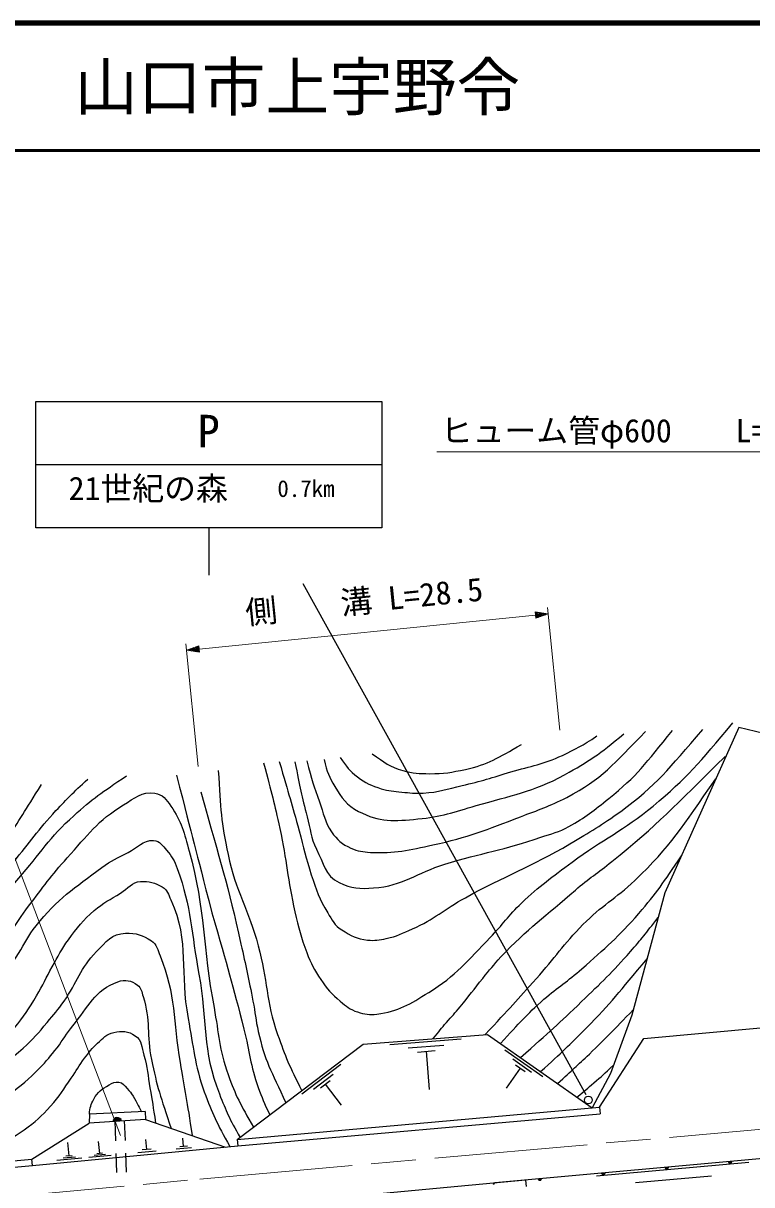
# Model space of a CAD drawing. Units: millimetres, scale not verified. Extents: x 40000 to 680000, y 20000 to 380000.
# Drawn here: x 401021 to 458200, y 288789 to 380000 of the extents above; entities that cross this region are included whole.
import ezdxf
from ezdxf.enums import TextEntityAlignment as Align

# ---------------------------------------------------------------- set-up
doc = ezdxf.new("R2010")
doc.units = ezdxf.units.MM
doc.header["$LTSCALE"] = 1000
doc.linetypes.add('CHAIN', pattern=[18.5, 12, -1.5, 3.5, -1.5])
for name, color, linetype, lineweight in [('M-BGD', 7, 'Continuous', 25), ('M-BMK', 2, 'CHAIN', 13), ('M-STR-HTXT', 7, 'Continuous', 13), ('M-STR-STRC', 7, 'Continuous', 25), ('M-TTL', 2, 'Continuous', 140), ('M-TTL-LINE', 7, 'Continuous', 50)]:
    doc.layers.add(name, color=color, linetype=linetype, lineweight=lineweight)
doc.layers.add('M-TTL-TXT', color=7, linetype='Continuous')
doc.styles.add('ＭＳ ゴシック', font='')
doc.styles.get('ＭＳ ゴシック').set_extended_font_data('MS Gothic')

msp = doc.modelspace()

# ---------------------------------------------------------------- linework, layer by layer
at = {"layer": 'M-BGD'}
for p, q in [((429798, 299795), (435401, 300236)), ((431228, 299532), (434029, 299752)), ((431958, 299213), (433359, 299324)), ((432658, 299269), (432894, 296281)), ((438833, 299393), (441796, 297303)), ((439435, 298673), (440916, 297628)), ((422881, 295925), (425958, 298259)), ((423806, 296303), (425345, 297470)), ((440036, 297953), (438921, 296373)), ((439666, 298214), (440406, 297692)), ((424346, 296390), (425116, 296974)), ((424731, 296682), (425976, 295040)), ((417824, 292339), (446253, 294870)), ((446253, 294870), (446297, 294372)), ((406210, 294346), (406183, 293635)), ((410608, 293912), (406183, 293635)), ((410581, 294537), (406210, 294346)), ((408197, 293807), (408251, 292239)), ((408953, 293840), (409008, 292264)), ((410581, 294537), (410608, 293912)), ((410608, 293912), (416906, 291750)), ((417868, 291841), (446297, 294372)), ((401698, 290810), (406183, 293635)), ((438066, 288975), (484904, 293191)), ((404622, 291051), (404522, 292099)), ((407023, 291251), (406933, 292191)), ((410710, 291559), (410637, 292333)), ((413611, 291801), (413550, 292444)), ((417824, 292339), (417868, 291841)), ((401743, 290312), (417868, 291841)), ((405126, 290966), (404143, 290873)), ((404868, 291074), (404376, 291027)), ((407927, 291100), (406163, 290932)), ((407475, 291175), (406593, 291092)), ((407243, 291272), (406802, 291230)), ((408286, 291239), (408338, 289740)), ((409042, 291265), (409095, 289766)), ((411454, 291434), (410003, 291296)), ((411073, 291593), (410347, 291524)), ((414229, 291697), (413023, 291583)), ((413912, 291829), (413309, 291772)), ((401743, 290312), (401698, 290810)), ((405630, 290882), (403664, 290695)), ((446014, 289489), (457963, 290565)), ((440442, 289151), (415305, 286801)), ((440442, 289151), (440489, 288653)), ((449073, 288962), (455047, 289499)), ((437930, 288812), (438066, 288975))]:
    msp.add_line(p, q, dxfattribs=at)
for points in [[(461765, 323590), (457192, 324698), (451369, 311714), (448792, 302109), (447119, 297525), (445665, 294818)], [(446253, 294870), (449718, 300282), (477779, 302828)], [(417824, 292339), (427698, 299830), (437470, 300600), (445665, 294818)], [(245470, 276562), (289229, 280604), (294447, 283068), (302248, 284458), (312418, 284977), (320312, 285367), (332017, 284462), (401698, 290810)], [(289363, 280114), (294600, 282588), (302305, 283961), (312443, 284478), (320305, 284866), (332021, 283961), (401743, 290312)]]:
    msp.add_lwpolyline(points, dxfattribs=at)
for centre, radius, start, end in [((408399, 293719), 354, 12.38825, 174.79342), ((408399, 293719), 283, 14.61229, 172.56939), ((408399, 293719), 212, 18.35861, 168.82306), ((408399, 293719), 142, 26.07034, 161.11133), ((408399, 293719), 100, 36.388, 150.79367), ((408399, 293719), 100, 36.388, 150.79367), ((451525, 290186), 150, 185.14366, 5.14366), ((451525, 290186), 120, 185.14366, 5.14366), ((451525, 290186), 100, 185.14366, 5.14366), ((451525, 290186), 100, 185.14366, 5.14366), ((451525, 290186), 100, 185.14366, 5.14366), ((451525, 290186), 100, 185.14366, 5.14366), ((456505, 290634), 150, 185.14366, 5.14366), ((456505, 290634), 120, 185.14366, 5.14366), ((456505, 290634), 100, 185.14366, 5.14366), ((456505, 290634), 100, 185.14366, 5.14366), ((456505, 290634), 100, 185.14366, 5.14366), ((456505, 290634), 100, 185.14366, 5.14366), ((441566, 289290), 150, 185.14366, 5.14366), ((441566, 289290), 120, 185.14366, 5.14366), ((441566, 289290), 100, 185.14366, 5.14366), ((441566, 289290), 100, 185.14366, 5.14366), ((441566, 289290), 100, 185.14366, 5.14366), ((441566, 289290), 100, 185.14366, 5.14366), ((446545, 289738), 150, 185.14366, 5.14366), ((446545, 289738), 120, 185.14366, 5.14366), ((446545, 289738), 100, 185.14366, 5.14366), ((446545, 289738), 100, 185.14366, 5.14366), ((446545, 289738), 100, 185.14366, 5.14366), ((446545, 289738), 100, 185.14366, 5.14366)]:
    msp.add_arc(centre, radius, start, end, dxfattribs=at)
for points, knots in [([(419888, 321917), (420547, 319464), (420717, 318785), (421162, 316758), (421718, 314228), (421756, 312756), (422344, 310233), (422640, 308959), (422812, 308239), (423275, 307016), (423605, 306144), (423865, 305678), (424376, 304899), (424863, 304155), (425220, 303781), (425900, 303206), (426376, 302803), (426660, 302548), (427254, 302359), (427825, 302178), (428184, 302120), (428778, 302190), (430486, 302391), (431376, 302985), (432842, 303883), (434999, 305204), (435894, 306398), (437668, 308201), (438670, 309219), (439088, 309927), (440124, 310910), (441573, 312287), (442497, 312938), (444103, 314128), (446528, 315924), (448131, 316603), (450453, 318530), (453171, 320786), (454038, 321881), (456718, 325050)], [0, 0, 0, 0, 1, 1, 1, 2, 2, 2, 3, 3, 3, 4, 4, 4, 5, 5, 5, 6, 6, 6, 7, 7, 7, 8, 8, 8, 9, 9, 9, 10, 10, 10, 11, 11, 11, 12, 12, 12, 13, 13, 13, 13]), ([(421114, 322020), (421884, 319387), (422085, 318716), (422678, 316591), (423055, 315239), (423190, 314459), (423629, 313125), (424024, 311922), (424253, 311229), (424917, 310150), (425274, 309570), (425444, 309163), (426021, 308801), (426741, 308349), (427200, 308092), (428045, 308003), (428619, 307944), (428952, 308008), (429517, 308126), (430354, 308301), (430791, 308532), (431572, 308878), (433294, 309641), (434073, 310423), (435721, 311334), (438880, 313078), (440834, 313719), (443934, 315567), (445518, 316511), (446423, 317021), (447913, 318107), (450786, 320200), (451620, 321408), (454348, 324542)], [0, 0, 0, 0, 1, 1, 1, 2, 2, 2, 3, 3, 3, 4, 4, 4, 5, 5, 5, 6, 6, 6, 7, 7, 7, 8, 8, 8, 9, 9, 9, 10, 10, 10, 11, 11, 11, 11]), ([(422344, 322002), (422761, 319930), (422857, 319355), (423303, 317688), (423570, 316688), (423571, 316067), (424037, 315144), (424595, 314038), (424708, 313074), (425815, 312519), (426772, 312039), (427456, 312016), (428524, 312096), (430819, 312266), (431914, 313280), (434112, 313958), (437034, 314859), (438756, 315082), (441648, 316075), (442519, 316374), (443040, 316480), (443849, 316922), (445162, 317638), (445811, 318193), (446982, 319123), (449217, 320898), (449853, 321869), (451977, 324457)], [0, 0, 0, 0, 1, 1, 1, 2, 2, 2, 3, 3, 3, 4, 4, 4, 5, 5, 5, 6, 6, 6, 7, 7, 7, 8, 8, 8, 9, 9, 9, 9]), ([(423275, 322086), (423700, 320548), (423809, 320104), (424261, 318871), (424604, 317932), (424665, 317328), (425222, 316498), (425655, 315855), (426038, 315543), (426746, 315228), (427304, 314981), (427661, 314923), (428270, 314890), (430199, 314783), (431290, 315084), (433181, 315482), (435934, 316062), (437412, 316677), (440039, 317684), (441479, 318235), (442310, 318499), (443680, 319208), (446474, 320653), (447333, 321817), (449860, 324372)], [0, 0, 0, 0, 1, 1, 1, 2, 2, 2, 3, 3, 3, 4, 4, 4, 5, 5, 5, 6, 6, 6, 7, 7, 7, 8, 8, 8, 8]), ([(424630, 322171), (424886, 321210), (425014, 320816), (425476, 320054), (426022, 319154), (426408, 318598), (427339, 318107), (428961, 317252), (430171, 317336), (431996, 317514), (433820, 317693), (434811, 318046), (436569, 318561), (439325, 319368), (440988, 319613), (443510, 320986), (445452, 322042), (446202, 322582), (448167, 324203)], [0, 0, 0, 0, 1, 1, 1, 2, 2, 2, 3, 3, 3, 4, 4, 4, 5, 5, 5, 6, 6, 6, 6]), ([(425900, 322340), (426408, 321609), (426624, 321303), (427254, 320816), (427898, 320319), (428342, 320131), (429117, 319885), (429723, 319693), (430093, 319699), (430726, 319631), (431384, 319560), (431758, 319507), (432419, 319546), (433630, 319619), (434285, 319869), (435467, 320139), (436983, 320486), (437812, 320761), (439301, 321208), (440889, 321686), (441838, 321809), (443341, 322510), (444442, 323023), (444855, 323257), (446050, 324034)], [0, 0, 0, 0, 1, 1, 1, 2, 2, 2, 3, 3, 3, 4, 4, 4, 5, 5, 5, 6, 6, 6, 7, 7, 7, 8, 8, 8, 8]), ([(428413, 322633), (429384, 321941), (429783, 321611), (430810, 321324), (431612, 321101), (432094, 321077), (432927, 321070), (434026, 321062), (434647, 321176), (435721, 321409), (437559, 321807), (438247, 322307), (440124, 323356)], [0, 0, 0, 0, 1, 1, 1, 2, 2, 2, 3, 3, 3, 4, 4, 4, 4]), ([(433208, 300264), (433699, 300881), (433828, 301044), (434240, 301532), (434651, 302019), (434907, 302269), (435314, 302759), (436027, 303618), (436390, 304130), (437093, 304998), (437634, 305666), (437928, 306050), (438515, 306677), (440612, 308916), (442041, 309915), (444357, 311926), (445428, 312857), (446113, 313275), (447216, 314167), (450906, 317150), (451998, 318391), (456126, 322425)], [0, 0, 0, 0, 1, 1, 1, 2, 2, 2, 3, 3, 3, 4, 4, 4, 5, 5, 5, 6, 6, 6, 7, 7, 7, 7]), ([(416332, 321324), (416483, 318282), (416562, 317262), (417094, 314720), (417699, 311831), (418704, 310398), (419472, 307548), (420198, 304859), (420064, 303208), (420989, 300581), (421611, 298815), (421889, 298146), (422882, 296177)], [0, 0, 0, 0, 1, 1, 1, 2, 2, 2, 3, 3, 3, 4, 4, 4, 4]), ([(352748, 315398), (356167, 312444), (357122, 311513), (360198, 309386), (361851, 308244), (362749, 307547), (364516, 306592), (366378, 305587), (367451, 305062), (369427, 304306), (371528, 303503), (372732, 303090), (374930, 302613), (376851, 302197), (377963, 302107), (379926, 302020), (381446, 301954), (382315, 301883), (383820, 302105), (385971, 302422), (387193, 302641), (389239, 303375), (390604, 303865), (391395, 304132), (392626, 304899), (394221, 305894), (394990, 306650), (396351, 307947), (398200, 309709), (398982, 310940), (400669, 312858), (402356, 314776), (403083, 316066), (404987, 317768), (406501, 319122), (407145, 319590), (409136, 320901)], [0, 0, 0, 0, 1, 1, 1, 2, 2, 2, 3, 3, 3, 4, 4, 4, 5, 5, 5, 6, 6, 6, 7, 7, 7, 8, 8, 8, 9, 9, 9, 10, 10, 10, 11, 11, 11, 12, 12, 12, 12]), ([(355796, 315482), (357831, 313810), (358457, 313315), (360283, 312096), (362340, 310723), (363567, 310056), (365786, 308963), (368272, 307739), (369713, 307145), (372306, 306169), (374126, 305484), (375156, 305103), (377047, 304645), (378511, 304291), (379353, 304137), (380857, 304052), (382574, 303956), (383554, 303915), (385260, 304137), (386707, 304326), (387513, 304529), (388900, 304984), (390336, 305455), (391145, 305756), (392456, 306508), (393989, 307386), (394731, 308085), (396012, 309302), (397831, 311028), (398619, 312219), (400246, 314128), (401574, 315686), (402184, 316675), (403587, 318166), (404529, 319169), (404869, 319512), (406088, 320647)], [0, 0, 0, 0, 1, 1, 1, 2, 2, 2, 3, 3, 3, 4, 4, 4, 5, 5, 5, 6, 6, 6, 7, 7, 7, 8, 8, 8, 9, 9, 9, 10, 10, 10, 11, 11, 11, 12, 12, 12, 12]), ([(357743, 316329), (359954, 314653), (360609, 314151), (362569, 312942), (364458, 311777), (365546, 311156), (367564, 310233), (369582, 309311), (370781, 308947), (372898, 308286), (374659, 307736), (375658, 307444), (377470, 307100), (379203, 306772), (380197, 306693), (381958, 306592), (383708, 306492), (384705, 306466), (386445, 306677), (387482, 306803), (388097, 306806), (389070, 307185), (391095, 307975), (392269, 308415), (394065, 309640), (394743, 310103), (395056, 310453), (395674, 310995), (396269, 311517), (396634, 311783), (397161, 312374), (397781, 313070), (398064, 313515), (398602, 314275), (399024, 314871), (399247, 315215), (399653, 315821), (400787, 317513), (401120, 318085), (402447, 320224)], [0, 0, 0, 0, 1, 1, 1, 2, 2, 2, 3, 3, 3, 4, 4, 4, 5, 5, 5, 6, 6, 6, 7, 7, 7, 8, 8, 8, 9, 9, 9, 10, 10, 10, 11, 11, 11, 12, 12, 12, 13, 13, 13, 13]), ([(437271, 300584), (439238, 302690), (439754, 303241), (441301, 304985), (442750, 306618), (443420, 307660), (444950, 309217), (446413, 310706), (447502, 311248), (449014, 312688), (451898, 315437), (452677, 316820), (455380, 320658)], [0, 0, 0, 0, 1, 1, 1, 2, 2, 2, 3, 3, 3, 4, 4, 4, 4]), ([(350123, 315398), (355058, 311426), (356463, 310104), (360960, 307354), (363134, 306026), (364368, 305302), (366633, 304137), (368475, 303189), (369504, 302621), (371459, 301936), (374314, 300935), (375930, 300342), (378910, 299819), (380706, 299504), (381743, 299475), (383566, 299480), (384863, 299484), (385593, 299587), (386868, 299819), (388147, 300051), (388876, 300191), (390086, 300666), (391779, 301330), (392709, 301790), (394234, 302782), (395377, 303526), (395934, 304067), (396944, 304984), (397659, 305633), (398080, 305985), (398694, 306731), (399883, 308173), (400300, 309168), (401431, 310656), (402584, 312174), (403206, 313048), (404479, 314466), (406057, 316225), (406863, 317388), (408882, 318615), (409758, 319148), (410323, 319704), (411337, 319546), (411965, 319449), (412242, 319050), (412607, 318530), (413468, 317304), (413646, 316418), (414046, 314974), (415344, 310296), (415092, 307468), (415994, 302698), (416383, 300639), (416385, 299420), (417094, 297448), (417702, 295758), (418051, 295108), (419104, 293311)], [0, 0, 0, 0, 1, 1, 1, 2, 2, 2, 3, 3, 3, 4, 4, 4, 5, 5, 5, 6, 6, 6, 7, 7, 7, 8, 8, 8, 9, 9, 9, 10, 10, 10, 11, 11, 11, 12, 12, 12, 13, 13, 13, 14, 14, 14, 15, 15, 15, 16, 16, 16, 17, 17, 17, 18, 18, 18, 19, 19, 19, 19]), ([(414949, 319643), (416561, 313937), (417067, 312407), (418110, 307693), (418497, 305946), (418713, 304967), (419050, 303210), (419227, 302285), (419261, 301755), (419465, 300835), (419973, 298543), (420478, 297737), (421633, 295229)], [0, 0, 0, 0, 1, 1, 1, 2, 2, 2, 3, 3, 3, 4, 4, 4, 4]), ([(346990, 315821), (349751, 313558), (350481, 312961), (352662, 311062), (354778, 309220), (355796, 307993), (357997, 306254), (359149, 305343), (359751, 304747), (361045, 304052), (364178, 302370), (366076, 301689), (369427, 300496), (372611, 299363), (374427, 298784), (377724, 298041), (379517, 297637), (380550, 297526), (382381, 297364), (383896, 297229), (384759, 297246), (386276, 297364), (387512, 297460), (388204, 297580), (389408, 297872), (390699, 298184), (391467, 298323), (392626, 298972), (394685, 300127), (395771, 300955), (397452, 302613), (398320, 303469), (398678, 304069), (399400, 305052), (399922, 305762), (400163, 306197), (400642, 306938), (401191, 307789), (401388, 308343), (402024, 309132), (403713, 311231), (405028, 312094), (407188, 313704), (407930, 314257), (408422, 314456), (409248, 314871), (410022, 315260), (410388, 315879), (411252, 315821), (411747, 315788), (411947, 315437), (412268, 315059), (412690, 314562), (412894, 314233), (413115, 313620), (414237, 310508), (414202, 308574), (414808, 305322), (415491, 301661), (415033, 299382), (416417, 295924), (416967, 294551), (417181, 293972), (418042, 292504)], [0, 0, 0, 0, 1, 1, 1, 2, 2, 2, 3, 3, 3, 4, 4, 4, 5, 5, 5, 6, 6, 6, 7, 7, 7, 8, 8, 8, 9, 9, 9, 10, 10, 10, 11, 11, 11, 12, 12, 12, 13, 13, 13, 14, 14, 14, 15, 15, 15, 16, 16, 16, 17, 17, 17, 18, 18, 18, 19, 19, 19, 20, 20, 20, 21, 21, 21, 21]), ([(344620, 314974), (347558, 313002), (348451, 312388), (350716, 310487), (353152, 308442), (354227, 306979), (356558, 304814), (357914, 303555), (358624, 302781), (360114, 301682), (361141, 300924), (361774, 300573), (362908, 299988), (364660, 299084), (365678, 298615), (367564, 298041), (371635, 296803), (373994, 296207), (378232, 295840), (380408, 295651), (381647, 295460), (383820, 295670), (387885, 296063), (390255, 296052), (394150, 297279), (395829, 297808), (396725, 298287), (398214, 299226), (399144, 299813), (399609, 300256), (400320, 301095), (401096, 302012), (401443, 302600), (402068, 303625), (402596, 304492), (402793, 305032), (403294, 305915), (403769, 306754), (403999, 307250), (404564, 308032), (405263, 309000), (405692, 309537), (406596, 310318), (407327, 310950), (407834, 311180), (408657, 311688), (409263, 312063), (409525, 312558), (410236, 312604), (410917, 312647), (411334, 312511), (411930, 312180), (412347, 311949), (412413, 311600), (412607, 311164), (414101, 307806), (413270, 305461), (413962, 301851), (414395, 299589), (414451, 298260), (415232, 296094), (415861, 294345), (416189, 293681), (417241, 291782)], [0, 0, 0, 0, 1, 1, 1, 2, 2, 2, 3, 3, 3, 4, 4, 4, 5, 5, 5, 6, 6, 6, 7, 7, 7, 8, 8, 8, 9, 9, 9, 10, 10, 10, 11, 11, 11, 12, 12, 12, 13, 13, 13, 14, 14, 14, 15, 15, 15, 16, 16, 16, 17, 17, 17, 18, 18, 18, 19, 19, 19, 20, 20, 20, 21, 21, 21, 21]), ([(438486, 299883), (440026, 301572), (440471, 302092), (441893, 303351), (443009, 304340), (443754, 304751), (444865, 305746), (446679, 307369), (447744, 308246), (449330, 310092), (450766, 311762), (451236, 312447), (452676, 314629)], [0, 0, 0, 0, 1, 1, 1, 2, 2, 2, 3, 3, 3, 4, 4, 4, 4]), ([(415824, 310148), (417084, 305748), (417438, 304602), (418346, 301013), (418797, 299228), (418828, 298161), (419465, 296432), (419781, 295573), (419899, 295253), (420368, 294270)], [0, 0, 0, 0, 1, 1, 1, 2, 2, 2, 3, 3, 3, 3]), ([(440047, 298782), (442384, 300840), (443030, 301396), (444848, 303171), (446380, 304668), (447275, 305479), (448675, 307100), (449555, 308119), (449855, 308478), (450849, 309775)], [0, 0, 0, 0, 1, 1, 1, 2, 2, 2, 3, 3, 3, 3]), ([(389135, 293505), (390145, 293892), (390401, 293992), (391211, 294309), (392562, 294839), (393335, 295099), (394661, 295690), (396129, 296344), (396970, 296692), (398342, 297530), (399448, 298206), (400031, 298657), (401010, 299508), (401825, 300217), (402195, 300709), (402896, 301532), (403437, 302168), (403744, 302523), (404225, 303206), (405271, 304690), (405502, 305795), (406765, 307100), (407499, 307859), (407996, 308514), (409051, 308540), (409878, 308560), (410393, 308403), (411083, 307947), (411528, 307653), (411557, 307255), (411760, 306762), (413030, 303688), (412762, 301670), (413332, 298394), (413722, 296153), (413844, 295434), (414288, 292649)], [0, 0, 0, 0, 1, 1, 1, 2, 2, 2, 3, 3, 3, 4, 4, 4, 5, 5, 5, 6, 6, 6, 7, 7, 7, 8, 8, 8, 9, 9, 9, 10, 10, 10, 11, 11, 11, 12, 12, 12, 12]), ([(441619, 297672), (443365, 299243), (443847, 299710), (445204, 301089), (447190, 303108), (447792, 303893), (449981, 306542)], [0, 0, 0, 0, 1, 1, 1, 2, 2, 2, 2]), ([(392267, 292172), (393180, 292546), (393422, 292651), (394155, 292975), (395265, 293467), (395877, 293764), (396961, 294309), (398110, 294888), (398790, 295159), (399860, 295874), (400898, 296568), (401411, 297063), (402298, 297944), (402886, 298528), (403169, 298901), (403678, 299554), (404182, 300200), (404381, 300626), (404902, 301258), (406136, 302757), (406630, 304077), (408458, 304730), (409027, 304933), (409492, 304827), (409982, 304476), (410305, 304244), (410311, 303941), (410431, 303562), (411018, 301711), (410702, 300538), (411083, 298634), (411515, 296476), (411793, 295704), (412634, 293217)], [0, 0, 0, 0, 1, 1, 1, 2, 2, 2, 3, 3, 3, 4, 4, 4, 5, 5, 5, 6, 6, 6, 7, 7, 7, 8, 8, 8, 9, 9, 9, 10, 10, 10, 11, 11, 11, 11]), ([(442944, 296738), (444168, 297834), (444491, 298135), (445458, 299057), (446847, 300383), (447278, 300851), (448912, 302557)], [0, 0, 0, 0, 1, 1, 1, 2, 2, 2, 2]), ([(395868, 290639), (397150, 291070), (397548, 291203), (398572, 291687), (399597, 292172), (400178, 292455), (401102, 293113), (401983, 293742), (402434, 294162), (403172, 294954), (403900, 295734), (404168, 296289), (404782, 297162), (405204, 297762), (405385, 298138), (405834, 298718), (406207, 299201), (406392, 299501), (406850, 299904), (407297, 300298), (407539, 300617), (408120, 300750), (408772, 300900), (409249, 300856), (409813, 300496), (410362, 300146), (410299, 299595), (410490, 298972), (410792, 297994), (410791, 297403), (410966, 296394), (411153, 295319), (411206, 294973), (411414, 293636)], [0, 0, 0, 0, 1, 1, 1, 2, 2, 2, 3, 3, 3, 4, 4, 4, 5, 5, 5, 6, 6, 6, 7, 7, 7, 8, 8, 8, 9, 9, 9, 10, 10, 10, 11, 11, 11, 11]), ([(444473, 295659), (445121, 296196), (445290, 296338), (445805, 296784), (446419, 297314), (446612, 297492), (447354, 298168)], [0, 0, 0, 0, 1, 1, 1, 2, 2, 2, 2]), ([(406210, 294346), (406270, 294853), (406327, 295097), (406552, 295517), (406855, 296084), (407206, 296308), (407759, 296635), (408026, 296793), (408214, 296877), (408523, 296848), (408843, 296819), (408950, 296577), (409180, 296351), (409391, 296143), (409476, 295994), (409641, 295748), (409823, 295477), (409898, 295308), (410050, 295020), (410151, 294828), (410183, 294765), (410301, 294525)], [0, 0, 0, 0, 1, 1, 1, 2, 2, 2, 3, 3, 3, 4, 4, 4, 5, 5, 5, 6, 6, 6, 7, 7, 7, 7])]:
    msp.add_open_spline(points, degree=3, knots=knots, dxfattribs=at)
msp.add_open_spline([(413048, 320961), (414436, 315555), (414436, 315555), (415824, 310148)], degree=3, dxfattribs=at)
at = {"layer": 'M-BMK'}
msp.add_lwpolyline([(376049, 285567), (378571, 285849), (414893, 289236), (474527, 294538)], dxfattribs=at)
at = {"layer": 'M-STR-HTXT'}
for p, q in [((443140, 324500), (442168, 334123)), ((414822, 330859), (441224, 333525)), ((442218, 333626), (441198, 333774)), ((441198, 333774), (441249, 333276)), ((441402, 333744), (441203, 333724)), ((441208, 333674), (441606, 333715)), ((441810, 333685), (441213, 333625)), ((441219, 333575), (442014, 333655)), ((442218, 333626), (441224, 333525)), ((441229, 333475), (442025, 333556)), ((441831, 333486), (441234, 333426)), ((441239, 333376), (441637, 333416)), ((441443, 333346), (441244, 333326)), ((442218, 333626), (441249, 333276)), ((414748, 321632), (413776, 331256)), ((413827, 330759), (414796, 331108)), ((414847, 330610), (414796, 331108)), ((413827, 330759), (414822, 330859)), ((413827, 330759), (414847, 330610)), ((414817, 330909), (414021, 330828)), ((414827, 330809), (414031, 330729)), ((414215, 330898), (414811, 330959)), ((414235, 330699), (414832, 330760)), ((414806, 331008), (414408, 330968)), ((414837, 330710), (414439, 330670)), ((414602, 331038), (414801, 331058)), ((414643, 330640), (414842, 330660))]:
    msp.add_line(p, q, dxfattribs=at)
for points in [[(475293, 310174), (464924, 346342), (433474, 346342)], [(408656, 292657), (395481, 327237), (364031, 327237)]]:
    msp.add_lwpolyline(points, dxfattribs=at)
at = {"layer": 'M-STR-STRC'}
for p, q in [((429173, 350291), (429173, 340376)), ((402006, 345353), (429173, 345353)), ((415589, 340376), (415589, 336648)), ((422976, 336009), (445170, 295872))]:
    msp.add_line(p, q, dxfattribs=at)
msp.add_lwpolyline([(429173, 340376), (402006, 340376), (402006, 350291), (429173, 350291)], dxfattribs=at)
msp.add_circle((445372, 295440), 305, dxfattribs=at)
at = {"layer": 'M-TTL'}
msp.add_line((680000, 380000), (40000, 380000), dxfattribs=at)
at = {"layer": 'M-TTL-LINE'}
msp.add_line((40000, 370000), (680000, 370000), dxfattribs=at)

# ---------------------------------------------------------------- texts
at = {"layer": 'M-STR-HTXT', "style": 'ＭＳ ゴシック'}
msp.add_text('ヒューム管φ600\u3000\u3000L=26.7', height=1833, dxfattribs=at).set_placement((449099, 346542), align=Align.BOTTOM_CENTER)
msp.add_text('側\u3000\u3000溝 L=28.5', height=1833, rotation=5.766, dxfattribs=at).set_placement((427922, 333187), align=Align.BOTTOM_CENTER)
at = {"layer": 'M-STR-STRC', "style": 'ＭＳ ゴシック'}
for s, height, p in [('P', 2566, (415572, 345916)), ('21世紀の森', 1833, (410831, 342010)), ('0.7km', 1320, (423212, 342401))]:
    msp.add_text(s, height=height, dxfattribs=at).set_placement(p, align=Align.BOTTOM_CENTER)
at = {"layer": 'M-TTL-TXT', "style": 'ＭＳ ゴシック'}
msp.add_text('山口市上宇野令', height=3666, dxfattribs=at).set_placement((405024, 375000), align=Align.MIDDLE_LEFT)

doc.saveas('drawing.dxf')
